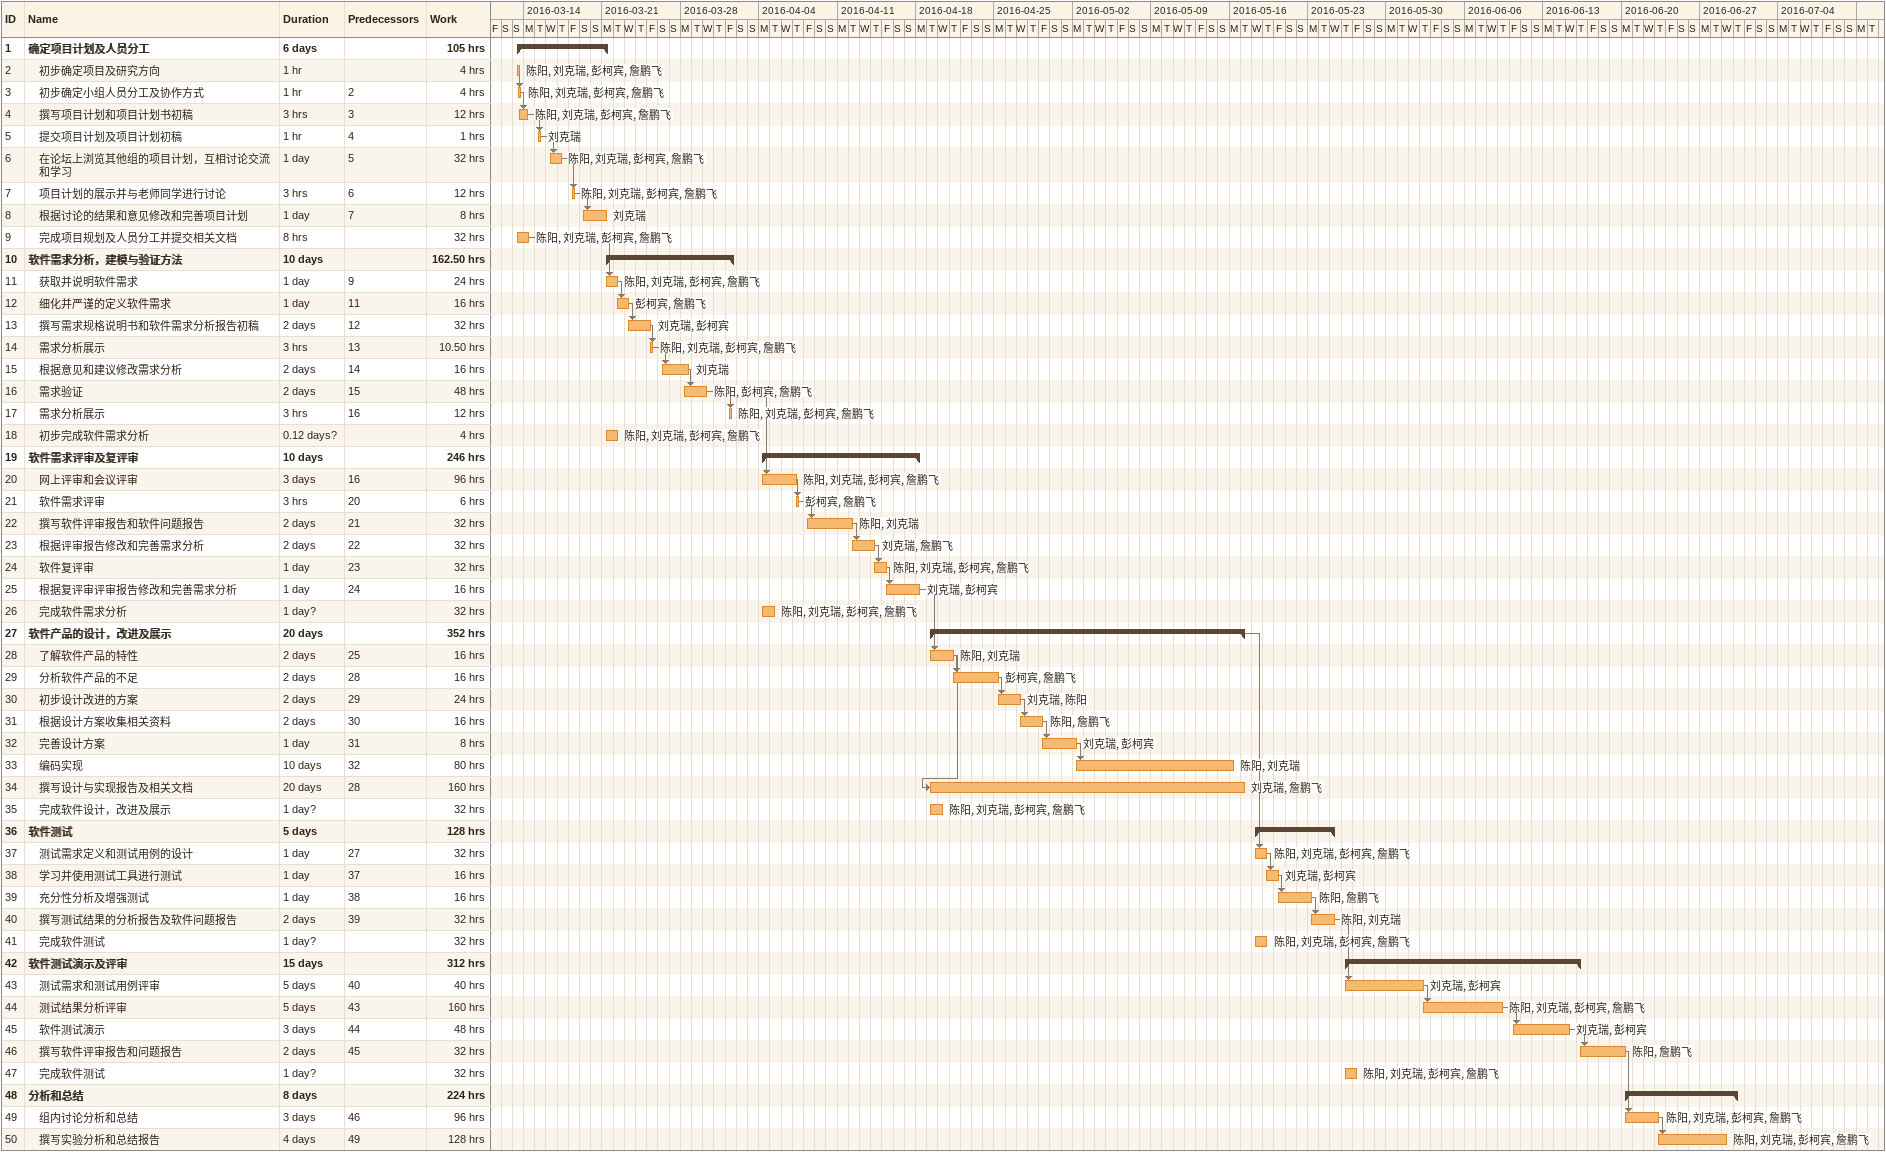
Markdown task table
| ID | Level | Task | Duration | Start | Finish | Predecessors | Resources | Work (h) |
|---|---|---|---|---|---|---|---|---|
| 1 | 1 | **确定项目计划及人员分工** | 6d | 2016-03-13 | 2016-03-21 |  |  | 105 |
| 2 | 2 | 初步确定项目及研究方向 | 1h | 2016-03-13 | 2016-03-13 |  | 陈阳, 刘克瑞, 彭柯宾, 詹鹏飞 | 4 |
| 3 | 2 | 初步确定小组人员分工及协作方式 | 1h | 2016-03-13 | 2016-03-13 | 2 | 陈阳, 刘克瑞, 彭柯宾, 詹鹏飞 | 4 |
| 4 | 2 | 撰写项目计划和项目计划书初稿 | 3h | 2016-03-13 | 2016-03-14 | 3 | 陈阳, 刘克瑞, 彭柯宾, 詹鹏飞 | 12 |
| 5 | 2 | 提交项目计划及项目计划初稿 | 1h | 2016-03-15 | 2016-03-15 | 4 | 刘克瑞 | 1 |
| 6 | 2 | 在论坛上浏览其他组的项目计划，互相讨论交流和学习 | 1d | 2016-03-16 | 2016-03-17 | 5 | 陈阳, 刘克瑞, 彭柯宾, 詹鹏飞 | 32 |
| 7 | 2 | 项目计划的展示并与老师同学进行讨论 | 3h | 2016-03-18 | 2016-03-18 | 6 | 陈阳, 刘克瑞, 彭柯宾, 詹鹏飞 | 12 |
| 8 | 2 | 根据讨论的结果和意见修改和完善项目计划 | 1d | 2016-03-19 | 2016-03-21 | 7 | 刘克瑞 | 8 |
| 9 | 2 | 完成项目规划及人员分工并提交相关文档 | 8h | 2016-03-13 | 2016-03-14 |  | 陈阳, 刘克瑞, 彭柯宾, 詹鹏飞 | 32 |
| 10 | 1 | **软件需求分析，建模与验证方法** | 10d | 2016-03-21 | 2016-04-01 |  |  | 162.50 |
| 11 | 2 | 获取并说明软件需求 | 1d | 2016-03-21 | 2016-03-22 | 9 | 陈阳, 刘克瑞, 彭柯宾, 詹鹏飞 | 24 |
| 12 | 2 | 细化并严谨的定义软件需求 | 1d | 2016-03-22 | 2016-03-23 | 11 | 彭柯宾, 詹鹏飞 | 16 |
| 13 | 2 | 撰写需求规格说明书和软件需求分析报告初稿 | 2d | 2016-03-23 | 2016-03-25 | 12 | 刘克瑞, 彭柯宾 | 32 |
| 14 | 2 | 需求分析展示 | 3h | 2016-03-25 | 2016-03-25 | 13 | 陈阳, 刘克瑞, 彭柯宾, 詹鹏飞 | 10.50 |
| 15 | 2 | 根据意见和建议修改需求分析 | 2d | 2016-03-26 | 2016-03-28 | 14 | 刘克瑞 | 16 |
| 16 | 2 | 需求验证 | 2d | 2016-03-28 | 2016-03-30 | 15 | 陈阳, 彭柯宾, 詹鹏飞 | 48 |
| 17 | 2 | 需求分析展示 | 3h | 2016-04-01 | 2016-04-01 | 16 | 陈阳, 刘克瑞, 彭柯宾, 詹鹏飞 | 12 |
| 18 | 2 | 初步完成软件需求分析 | 0.12d? | 2016-03-21 | 2016-03-22 |  | 陈阳, 刘克瑞, 彭柯宾, 詹鹏飞 | 4 |
| 19 | 1 | **软件需求评审及复评审** | 10d | 2016-04-04 | 2016-04-18 |  |  | 246 |
| 20 | 2 | 网上评审和会议评审 | 3d | 2016-04-04 | 2016-04-07 | 16 | 陈阳, 刘克瑞, 彭柯宾, 詹鹏飞 | 96 |
| 21 | 2 | 软件需求评审 | 3h | 2016-04-07 | 2016-04-07 | 20 | 彭柯宾, 詹鹏飞 | 6 |
| 22 | 2 | 撰写软件评审报告和软件问题报告 | 2d | 2016-04-08 | 2016-04-12 | 21 | 陈阳, 刘克瑞 | 32 |
| 23 | 2 | 根据评审报告修改和完善需求分析 | 2d | 2016-04-12 | 2016-04-14 | 22 | 刘克瑞, 詹鹏飞 | 32 |
| 24 | 2 | 软件复评审 | 1d | 2016-04-14 | 2016-04-15 | 23 | 陈阳, 刘克瑞, 彭柯宾, 詹鹏飞 | 32 |
| 25 | 2 | 根据复评审评审报告修改和完善需求分析 | 1d | 2016-04-15 | 2016-04-18 | 24 | 刘克瑞, 彭柯宾 | 16 |
| 26 | 2 | 完成软件需求分析 | 1d? | 2016-04-04 | 2016-04-05 |  | 陈阳, 刘克瑞, 彭柯宾, 詹鹏飞 | 32 |
| 27 | 1 | **软件产品的设计，改进及展示** | 20d | 2016-04-19 | 2016-05-17 |  |  | 352 |
| 28 | 2 | 了解软件产品的特性 | 2d | 2016-04-19 | 2016-04-21 | 25 | 陈阳, 刘克瑞 | 16 |
| 29 | 2 | 分析软件产品的不足 | 2d | 2016-04-21 | 2016-04-25 | 28 | 彭柯宾, 詹鹏飞 | 16 |
| 30 | 2 | 初步设计改进的方案 | 2d | 2016-04-25 | 2016-04-27 | 29 | 刘克瑞, 陈阳 | 24 |
| 31 | 2 | 根据设计方案收集相关资料 | 2d | 2016-04-27 | 2016-04-29 | 30 | 陈阳, 詹鹏飞 | 16 |
| 32 | 2 | 完善设计方案 | 1d | 2016-04-29 | 2016-05-02 | 31 | 刘克瑞, 彭柯宾 | 8 |
| 33 | 2 | 编码实现 | 10d | 2016-05-02 | 2016-05-16 | 32 | 陈阳, 刘克瑞 | 80 |
| 34 | 2 | 撰写设计与实现报告及相关文档 | 20d | 2016-04-19 | 2016-05-17 | 28 | 刘克瑞, 詹鹏飞 | 160 |
| 35 | 2 | 完成软件设计，改进及展示 | 1d? | 2016-04-19 | 2016-04-20 |  | 陈阳, 刘克瑞, 彭柯宾, 詹鹏飞 | 32 |
| 36 | 1 | **软件测试** | 5d | 2016-05-18 | 2016-05-25 |  |  | 128 |
| 37 | 2 | 测试需求定义和测试用例的设计 | 1d | 2016-05-18 | 2016-05-19 | 27 | 陈阳, 刘克瑞, 彭柯宾, 詹鹏飞 | 32 |
| 38 | 2 | 学习并使用测试工具进行测试 | 1d | 2016-05-19 | 2016-05-20 | 37 | 刘克瑞, 彭柯宾 | 16 |
| 39 | 2 | 充分性分析及增强测试 | 1d | 2016-05-20 | 2016-05-23 | 38 | 陈阳, 詹鹏飞 | 16 |
| 40 | 2 | 撰写测试结果的分析报告及软件问题报告 | 2d | 2016-05-23 | 2016-05-25 | 39 | 陈阳, 刘克瑞 | 32 |
| 41 | 2 | 完成软件测试 | 1d? | 2016-05-18 | 2016-05-19 |  | 陈阳, 刘克瑞, 彭柯宾, 詹鹏飞 | 32 |
| 42 | 1 | **软件测试演示及评审** | 15d | 2016-05-26 | 2016-06-16 |  |  | 312 |
| 43 | 2 | 测试需求和测试用例评审 | 5d | 2016-05-26 | 2016-06-02 | 40 | 刘克瑞, 彭柯宾 | 40 |
| 44 | 2 | 测试结果分析评审 | 5d | 2016-06-02 | 2016-06-09 | 43 | 陈阳, 刘克瑞, 彭柯宾, 詹鹏飞 | 160 |
| 45 | 2 | 软件测试演示 | 3d | 2016-06-10 | 2016-06-15 | 44 | 刘克瑞, 彭柯宾 | 48 |
| 46 | 2 | 撰写软件评审报告和问题报告 | 2d | 2016-06-16 | 2016-06-20 | 45 | 陈阳, 詹鹏飞 | 32 |
| 47 | 2 | 完成软件测试 | 1d? | 2016-05-26 | 2016-05-27 |  | 陈阳, 刘克瑞, 彭柯宾, 詹鹏飞 | 32 |
| 48 | 1 | **分析和总结** | 8d | 2016-06-20 | 2016-06-30 |  |  | 224 |
| 49 | 2 | 组内讨论分析和总结 | 3d | 2016-06-20 | 2016-06-23 | 46 | 陈阳, 刘克瑞, 彭柯宾, 詹鹏飞 | 96 |
| 50 | 2 | 撰写实验分析和总结报告 | 4d | 2016-06-23 | 2016-06-29 | 49 | 陈阳, 刘克瑞, 彭柯宾, 詹鹏飞 | 128 |
